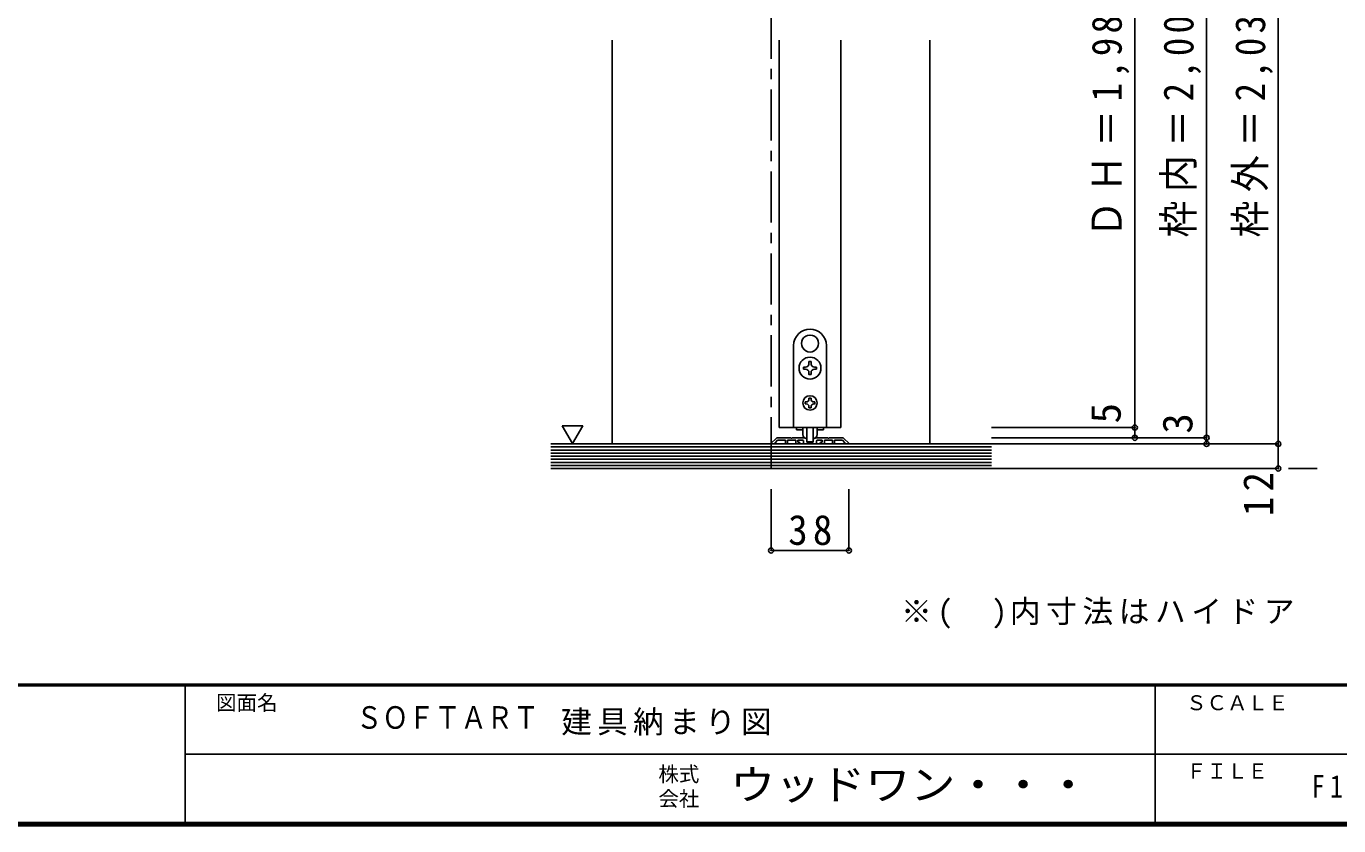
# Model space of a CAD drawing. Units: millimetres, scale not verified. Extents: x -973 to 977, y -718 to 696.
# Drawn here: x -76 to 564, y -701 to -311 of the extents above; entities that cross this region are included whole.
import ezdxf
from ezdxf.enums import TextEntityAlignment as Align

# ---------------------------------------------------------------- set-up
doc = ezdxf.new("R2010")
doc.units = ezdxf.units.MM
doc.header["$LTSCALE"] = 5
doc.header["$PDMODE"] = 32
doc.header["$PDSIZE"] = 2.5
doc.linetypes.add('CHAIN1', pattern=[8, 5, -1, 1, -1])
for name, color, linetype in [('0-1_通り芯', 4, 'CHAIN1'), ('0-3_仕上げ', 2, 'Continuous'), ('0-4_枠', 3, 'Continuous'), ('0-6_扉', 6, 'Continuous'), ('0-7_金物', 7, 'Continuous'), ('0-A_文字', 3, 'Continuous'), ('0-B_寸法', 7, 'Continuous'), ('F-0_補助線', 7, 'Continuous'), ('F-1_枠', 6, 'Continuous'), ('F-A_文字', 7, 'Continuous')]:
    doc.layers.add(name, color=color, linetype=linetype)
doc.styles.add('HGP明朝B', font='')
doc.styles.add('ＭＳ ゴシック', font='')
doc.styles.get('HGP明朝B').set_extended_font_data('HGP明朝B')
doc.styles.get('ＭＳ ゴシック').set_extended_font_data('MS Gothic')

msp = doc.modelspace()

# ---------------------------------------------------------------- linework, layer by layer
at = {"layer": '0-1_通り芯'}
for p, q in [((287.486, -526.5), (287.486, -18.5)), ((179.986, -526.5), (553.986, -526.5))]:
    msp.add_line(p, q, dxfattribs=at)
at = {"layer": '0-3_仕上げ'}
for p, q in [((394.986, -514.5), (179.986, -514.5)), ((394.986, -526.5), (179.986, -526.5))]:
    msp.add_line(p, q, dxfattribs=at)
at = {"layer": '0-3_仕上げ', "color": 7}
for p, q in [((394.986, -516), (179.986, -516)), ((394.986, -517.5), (179.986, -517.5)), ((394.986, -519), (179.986, -519)), ((394.986, -520.5), (179.986, -520.5)), ((394.986, -522), (179.986, -522)), ((394.986, -523.5), (179.986, -523.5)), ((394.986, -525), (179.986, -525))]:
    msp.add_line(p, q, dxfattribs=at)
at = {"layer": '0-4_枠', "color": 4}
for p, q in [((209.986, -317.5), (209.986, -514.5)), ((364.986, -514.5), (364.986, -317.5))]:
    msp.add_line(p, q, dxfattribs=at)
at = {"layer": '0-6_扉'}
for p, q in [((291.486, -317.5), (291.486, -506.5)), ((321.486, -317.5), (321.486, -506.5)), ((321.486, -506.5), (291.486, -506.5))]:
    msp.add_line(p, q, dxfattribs=at)
at = {"layer": '0-7_金物'}
for p, q in [((298.486, -506.5), (298.486, -466.5)), ((302.844, -467.489), (302.979, -467.525)), ((302.943, -467.66), (302.979, -467.525)), ((306.387, -461.351), (306.486, -461.45)), ((306.585, -461.351), (306.486, -461.45)), ((310.129, -467.489), (309.994, -467.525)), ((310.03, -467.66), (309.994, -467.525)), ((314.486, -466.5), (314.486, -506.5)), ((304.286, -477), (303.336, -477)), ((303.336, -477), (303.336, -478)), ((303.336, -478), (304.286, -478)), ((305.986, -474.35), (305.986, -475.3)), ((306.986, -474.35), (305.986, -474.35)), ((306.986, -475.3), (306.986, -474.35)), ((306.986, -480.65), (306.986, -479.7)), ((309.636, -477), (308.686, -477)), ((308.686, -478), (309.636, -478)), ((309.636, -478), (309.636, -477)), ((305.986, -492.1), (306.986, -492.1)), ((305.986, -492.1), (305.986, -492.7)), ((306.986, -492.1), (306.986, -492.7)), ((304.686, -494), (304.086, -494)), ((304.086, -494), (304.086, -495)), ((304.086, -495), (304.686, -495)), ((305.986, -496.3), (305.986, -496.9)), ((306.986, -496.9), (305.986, -496.9)), ((306.986, -496.3), (306.986, -496.9)), ((308.286, -494), (308.886, -494)), ((314.486, -506.5), (298.486, -506.5)), ((299.886, -506.5), (299.886, -507.7)), ((299.886, -507.7), (303.019, -507.7)), ((302.986, -509.921), (302.986, -506.5)), ((304.986, -506.5), (304.986, -513.121)), ((307.986, -506.5), (307.986, -513.112)), ((309.954, -507.7), (313.086, -507.7)), ((309.986, -509.921), (309.986, -506.5)), ((313.086, -506.5), (313.086, -507.7)), ((307.686, -513.421), (305.286, -513.421))]:
    msp.add_line(p, q, dxfattribs=at)
at = {"layer": '0-7_金物', "color": 3}
for p, q in [((289.911, -511.793), (287.545, -514.159)), ((290.618, -511.5), (297.186, -511.5)), ((303.258, -511.5), (297.786, -511.5)), ((303.411, -511.524), (304.54, -511.888)), ((309.561, -511.524), (308.433, -511.888)), ((309.715, -511.5), (315.186, -511.5)), ((322.355, -511.5), (315.786, -511.5)), ((323.062, -511.793), (325.428, -514.159)), ((289.286, -514.5), (287.686, -514.5)), ((289.486, -513.914), (290.7, -512.7)), ((289.486, -514.3), (289.486, -513.914)), ((290.7, -512.7), (294.486, -512.7)), ((294.486, -514.2), (294.486, -512.7)), ((294.786, -514.5), (295.186, -514.5)), ((295.486, -514.2), (295.486, -512.7)), ((301.086, -514.5), (299.786, -514.5)), ((302.886, -512.7), (300.486, -512.7)), ((300.486, -512.7), (300.486, -513.7)), ((301.086, -513.7), (300.486, -513.7)), ((303.386, -513.2), (303.386, -514.2)), ((309.286, -514.5), (303.686, -514.5)), ((304.886, -512.364), (304.886, -513.4)), ((305.186, -513.7), (307.786, -513.7)), ((308.086, -512.364), (308.086, -513.4)), ((309.586, -513.2), (309.586, -514.2)), ((310.086, -512.7), (312.486, -512.7)), ((311.886, -513.7), (312.486, -513.7)), ((311.886, -514.5), (313.186, -514.5)), ((312.486, -512.7), (312.486, -513.7)), ((313.486, -514.2), (313.486, -512.7)), ((313.486, -512.7), (317.486, -512.7)), ((317.486, -514.2), (317.486, -512.7)), ((318.186, -514.5), (317.786, -514.5)), ((318.486, -512.7), (322.272, -512.7)), ((318.486, -514.2), (318.486, -512.7)), ((323.486, -513.914), (322.272, -512.7)), ((323.486, -514.3), (323.486, -513.914)), ((323.686, -514.5), (325.286, -514.5))]:
    msp.add_line(p, q, dxfattribs=at)
at = {"layer": '0-7_金物'}
for points in [[(305.986, -479.7), (305.986, -480.65), (306.986, -480.65)], [(308.886, -494), (308.886, -495), (308.286, -495)]]:
    msp.add_lwpolyline(points, dxfattribs=at)
at = {"layer": '0-7_金物', "color": 3}
for points in [[(297.186, -511.5), (297.486, -511.8), (297.786, -511.5)], [(315.786, -511.5), (315.486, -511.8), (315.186, -511.5)], [(299.486, -514.2), (299.486, -512.7), (295.486, -512.7)]]:
    msp.add_lwpolyline(points, dxfattribs=at)
at = {"layer": '0-7_金物'}
for centre, radius in [((306.486, -477.5), 5.35), ((306.486, -494.5), 3.5)]:
    msp.add_circle(centre, radius, dxfattribs=at)
for centre, radius, start, end in [((306.486, -466.5), 8, 0, 180), ((306.486, -465.5), 4.15, 91.3645, 208.6355), ((306.486, -465.5), 4.15, 331.3645, 88.6355), ((306.486, -465.5), 4.15, 211.3645, 328.6355), ((304.286, -475.3), 1.7, 270, 0), ((304.286, -479.7), 1.7, 0, 90), ((308.686, -475.3), 1.7, 180, 270), ((308.686, -479.7), 1.7, 90, 180), ((304.686, -492.7), 1.3, 270, 0), ((308.286, -492.7), 1.3, 180, 270), ((304.686, -496.3), 1.3, 0, 90), ((308.286, -496.3), 1.3, 90, 180), ((304.986, -509.921), 2, 180, 264.78409), ((304.786, -512.112), 0.2, 0, 84.78409), ((308.186, -512.112), 0.2, 95.21591, 180), ((307.986, -509.921), 2, 275.21591, 0), ((305.286, -513.121), 0.3, 180, 270), ((307.686, -513.121), 0.3, 270, 0)]:
    msp.add_arc(centre, radius, start, end, dxfattribs=at)
at = {"layer": '0-7_金物', "color": 3}
for centre, radius, start, end in [((290.618, -512.5), 1, 90, 135), ((303.258, -512), 0.5, 72.1213, 90), ((304.386, -512.364), 0.5, 0, 72.1213), ((308.586, -512.364), 0.5, 107.8787, 180), ((309.715, -512), 0.5, 90, 107.8787), ((322.355, -512.5), 1, 45, 90), ((287.686, -514.3), 0.2, 135, 270), ((289.286, -514.3), 0.2, 270, 0), ((294.786, -514.2), 0.3, 180, 270), ((295.186, -514.2), 0.3, 270, 0), ((299.786, -514.2), 0.3, 180, 270), ((301.086, -514.1), 0.4, 0, 90), ((301.086, -514.1), 0.4, 270, 0), ((302.886, -513.2), 0.5, 0, 90), ((303.686, -514.2), 0.3, 180, 270), ((305.186, -513.4), 0.3, 180, 270), ((307.786, -513.4), 0.3, 270, 0), ((309.286, -514.2), 0.3, 270, 0), ((310.086, -513.2), 0.5, 90, 180), ((311.886, -514.1), 0.4, 90, 180), ((311.886, -514.1), 0.4, 180, 270), ((313.186, -514.2), 0.3, 270, 0), ((317.786, -514.2), 0.3, 180, 270), ((318.186, -514.2), 0.3, 270, 0), ((323.686, -514.3), 0.2, 180, 270), ((325.286, -514.3), 0.2, 270, 45)]:
    msp.add_arc(centre, radius, start, end, dxfattribs=at)
at = {"layer": '0-A_文字', "color": 7}
msp.add_line((185.551, -505.686), (190.551, -514.347), dxfattribs=at)
msp.add_lwpolyline([(185.551, -505.686), (195.551, -505.686), (190.551, -514.347)], dxfattribs=at)
at = {"layer": '0-B_寸法', "color": 4}
for p, q in [((534.986, -514.5), (534.986, -76.5)), ((499.986, -511.5), (499.986, -106.5)), ((464.986, -120.5), (464.986, -506.5)), ((464.986, -506.5), (394.986, -506.5)), ((499.986, -511.5), (394.986, -511.5)), ((464.986, -506.5), (464.986, -511.5)), ((499.986, -514.5), (499.986, -511.5)), ((534.986, -514.5), (394.986, -514.5)), ((534.986, -526.5), (534.986, -514.5)), ((534.986, -526.5), (394.986, -526.5)), ((287.486, -566.5), (287.486, -536.5)), ((325.486, -566.5), (325.486, -536.5)), ((325.486, -566.5), (287.486, -566.5))]:
    msp.add_line(p, q, dxfattribs=at)
at = {"layer": '0-B_寸法'}
for p in [(464.986, -506.5), (464.986, -511.5), (499.986, -511.5), (499.986, -514.5), (534.986, -514.5), (534.986, -526.5), (287.486, -566.5), (325.486, -566.5)]:
    msp.add_point(p, dxfattribs=at)
at = {"layer": 'F-1_枠'}
for p, q in [((976.653, -631.667), (-973.347, -631.667)), ((976.653, -632.5), (-973.347, -632.5)), ((1.653, -632.5), (1.653, -699.167)), ((474.986, -632.5), (474.986, -699.167)), ((1.653, -665.833), (974.986, -665.834)), ((976.653, -699.167), (-973.347, -699.167)), ((976.653, -700), (-973.347, -700)), ((976.653, -700.833), (-973.347, -700.833))]:
    msp.add_line(p, q, dxfattribs=at)

# ---------------------------------------------------------------- texts
at = {"layer": '0-A_文字', "color": 7, "insert": (350.925, -604.63), "char_height": 11, "attachment_point": 7, "style": 'ＭＳ ゴシック'}
msp.add_mtext('\\T1.18;※(\u3000)内寸法はハイドア', dxfattribs=at)
at = {"layer": '0-B_寸法', "style": 'ＭＳ ゴシック'}
for s, p in [('5', (462.486, -504.5)), ('3', (497.486, -509.5))]:
    msp.add_text(s, height=14.66, rotation=90, dxfattribs=at).set_placement(p, align=Align.BOTTOM_LEFT)
at = {"layer": '0-B_寸法', "char_height": 14.66, "attachment_point": 7, "rotation": 90, "style": 'ＭＳ ゴシック'}
for s, insert in [('\\T1.23;\\W0.9;ＤＨ＝1,983\\~(2,183)', (462.486, -413.75)), ('\\T1.23;\\W0.9;枠内＝2,002\\~(2,202)', (497.486, -413.75)), ('\\T1.23;\\W0.9;枠外＝2,035\\~(2,235)', (532.486, -413.75)), ('\\T1.27;\\W0.95;12', (532.486, -549.75))]:
    msp.add_mtext(s, dxfattribs=dict(at, insert=insert))
at = {"layer": '0-B_寸法', "insert": (295.861, -564), "char_height": 14.66, "attachment_point": 7, "style": 'ＭＳ ゴシック'}
msp.add_mtext('\\T1.27;\\W0.95;38', dxfattribs=at)
at = {"layer": 'F-0_補助線', "style": 'HGP明朝B', "width": 0.85}
msp.add_text('ＳＯＦＴＡＲＴ', height=11, dxfattribs=at).set_placement((84.986, -656.798), align=Align.BOTTOM_LEFT)
at = {"layer": 'F-0_補助線', "insert": (185.035, -656.798), "char_height": 11, "attachment_point": 7, "style": 'ＭＳ ゴシック'}
msp.add_mtext('\\T1.17;建具納まり図', dxfattribs=at)
at = {"layer": 'F-A_文字', "style": 'ＭＳ ゴシック'}
for s, p in [('図面名', (16.653, -646.667)), ('ＳＣＡＬＥ', (489.986, -646.667)), ('株式', (232.486, -681.5)), ('ＦＩＬＥ', (489.986, -680)), ('会社', (232.486, -693.5))]:
    msp.add_text(s, height=7.331, dxfattribs=at).set_placement(p, align=Align.BOTTOM_LEFT)
at = {"layer": 'F-A_文字', "style": 'ＭＳ ゴシック', "width": 1.1}
msp.add_text('ウッドワン・・・', height=14.66, dxfattribs=at).set_placement((267.486, -692.5), align=Align.BOTTOM_LEFT)
at = {"layer": 'F-A_文字', "insert": (551.236, -690.001), "char_height": 11, "attachment_point": 7, "style": 'ＭＳ ゴシック'}
msp.add_mtext('\\T1.4;\\W0.85;F12(X)-D3234e_S01', dxfattribs=at)

doc.saveas('drawing.dxf')
